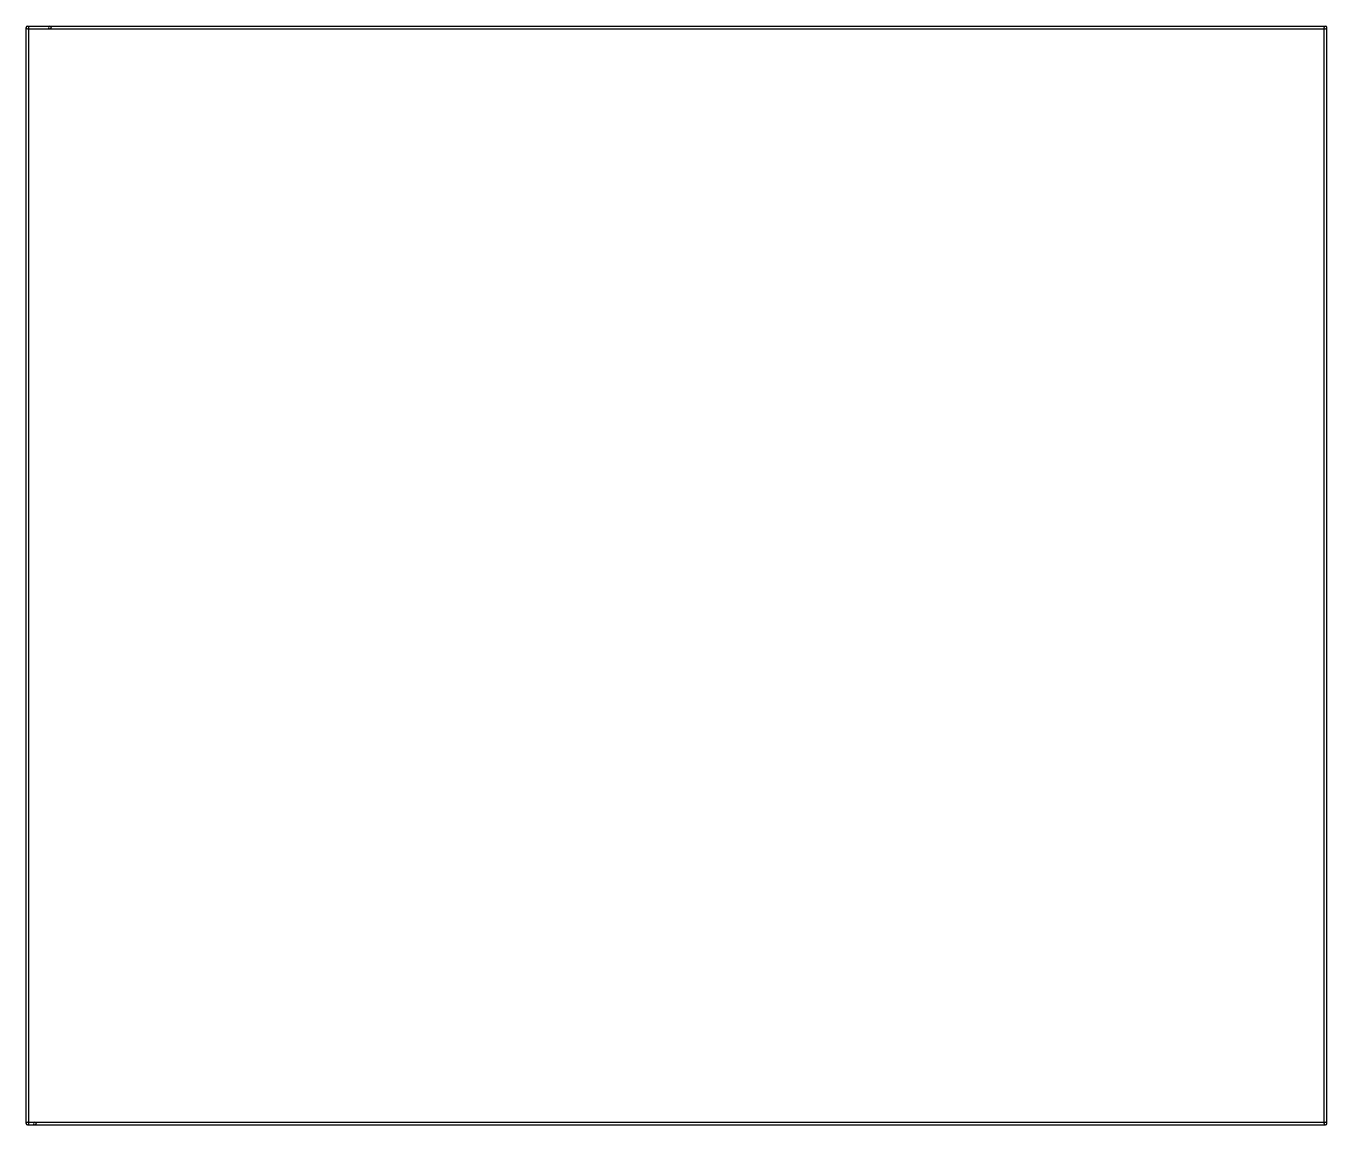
# Model space of a CAD drawing. Extents: x 25909 to 94169, y 14485 to 72115.
import ezdxf

# ---------------------------------------------------------------- set-up
doc = ezdxf.new("R2010")
doc.units = 0
doc.layers.add('BLACK', color=1, linetype='CONTINUOUS')

msp = doc.modelspace()

# ---------------------------------------------------------------- linework, layer by layer
at = {"layer": 'BLACK'}
for p, q in [((25909, 14560), (25909, 72040)), ((25984, 72115), (27164, 72115)), ((25984, 71965), (27164, 71965)), ((26059, 14560), (26059, 72040)), ((27165, 72115), (94093, 72115)), ((27165, 71965), (94093, 71965)), ((94019, 14560), (94019, 72040)), ((94169, 14560), (94169, 72040)), ((25984, 14635), (26378, 14635)), ((25984, 14485), (26378, 14485)), ((26378, 14635), (94094, 14635)), ((26378, 14485), (94094, 14485))]:
    msp.add_line(p, q, dxfattribs=at)
for centre, start, end in [((25984, 72040), 360, 540), ((25984, 72040), 90, 270), ((27165, 72040), 90, 270), ((27164, 72040), 270, 450), ((94094, 72040), 360, 540), ((94093, 72040), 270, 450), ((25984, 14560), 90, 270), ((25984, 14560), 180, 360), ((26378, 14560), 90, 270), ((26378, 14560), 270, 450), ((94094, 14560), 180, 360), ((94094, 14560), 270, 450)]:
    msp.add_arc(centre, 75, start, end, dxfattribs=at)

doc.saveas('drawing.dxf')
